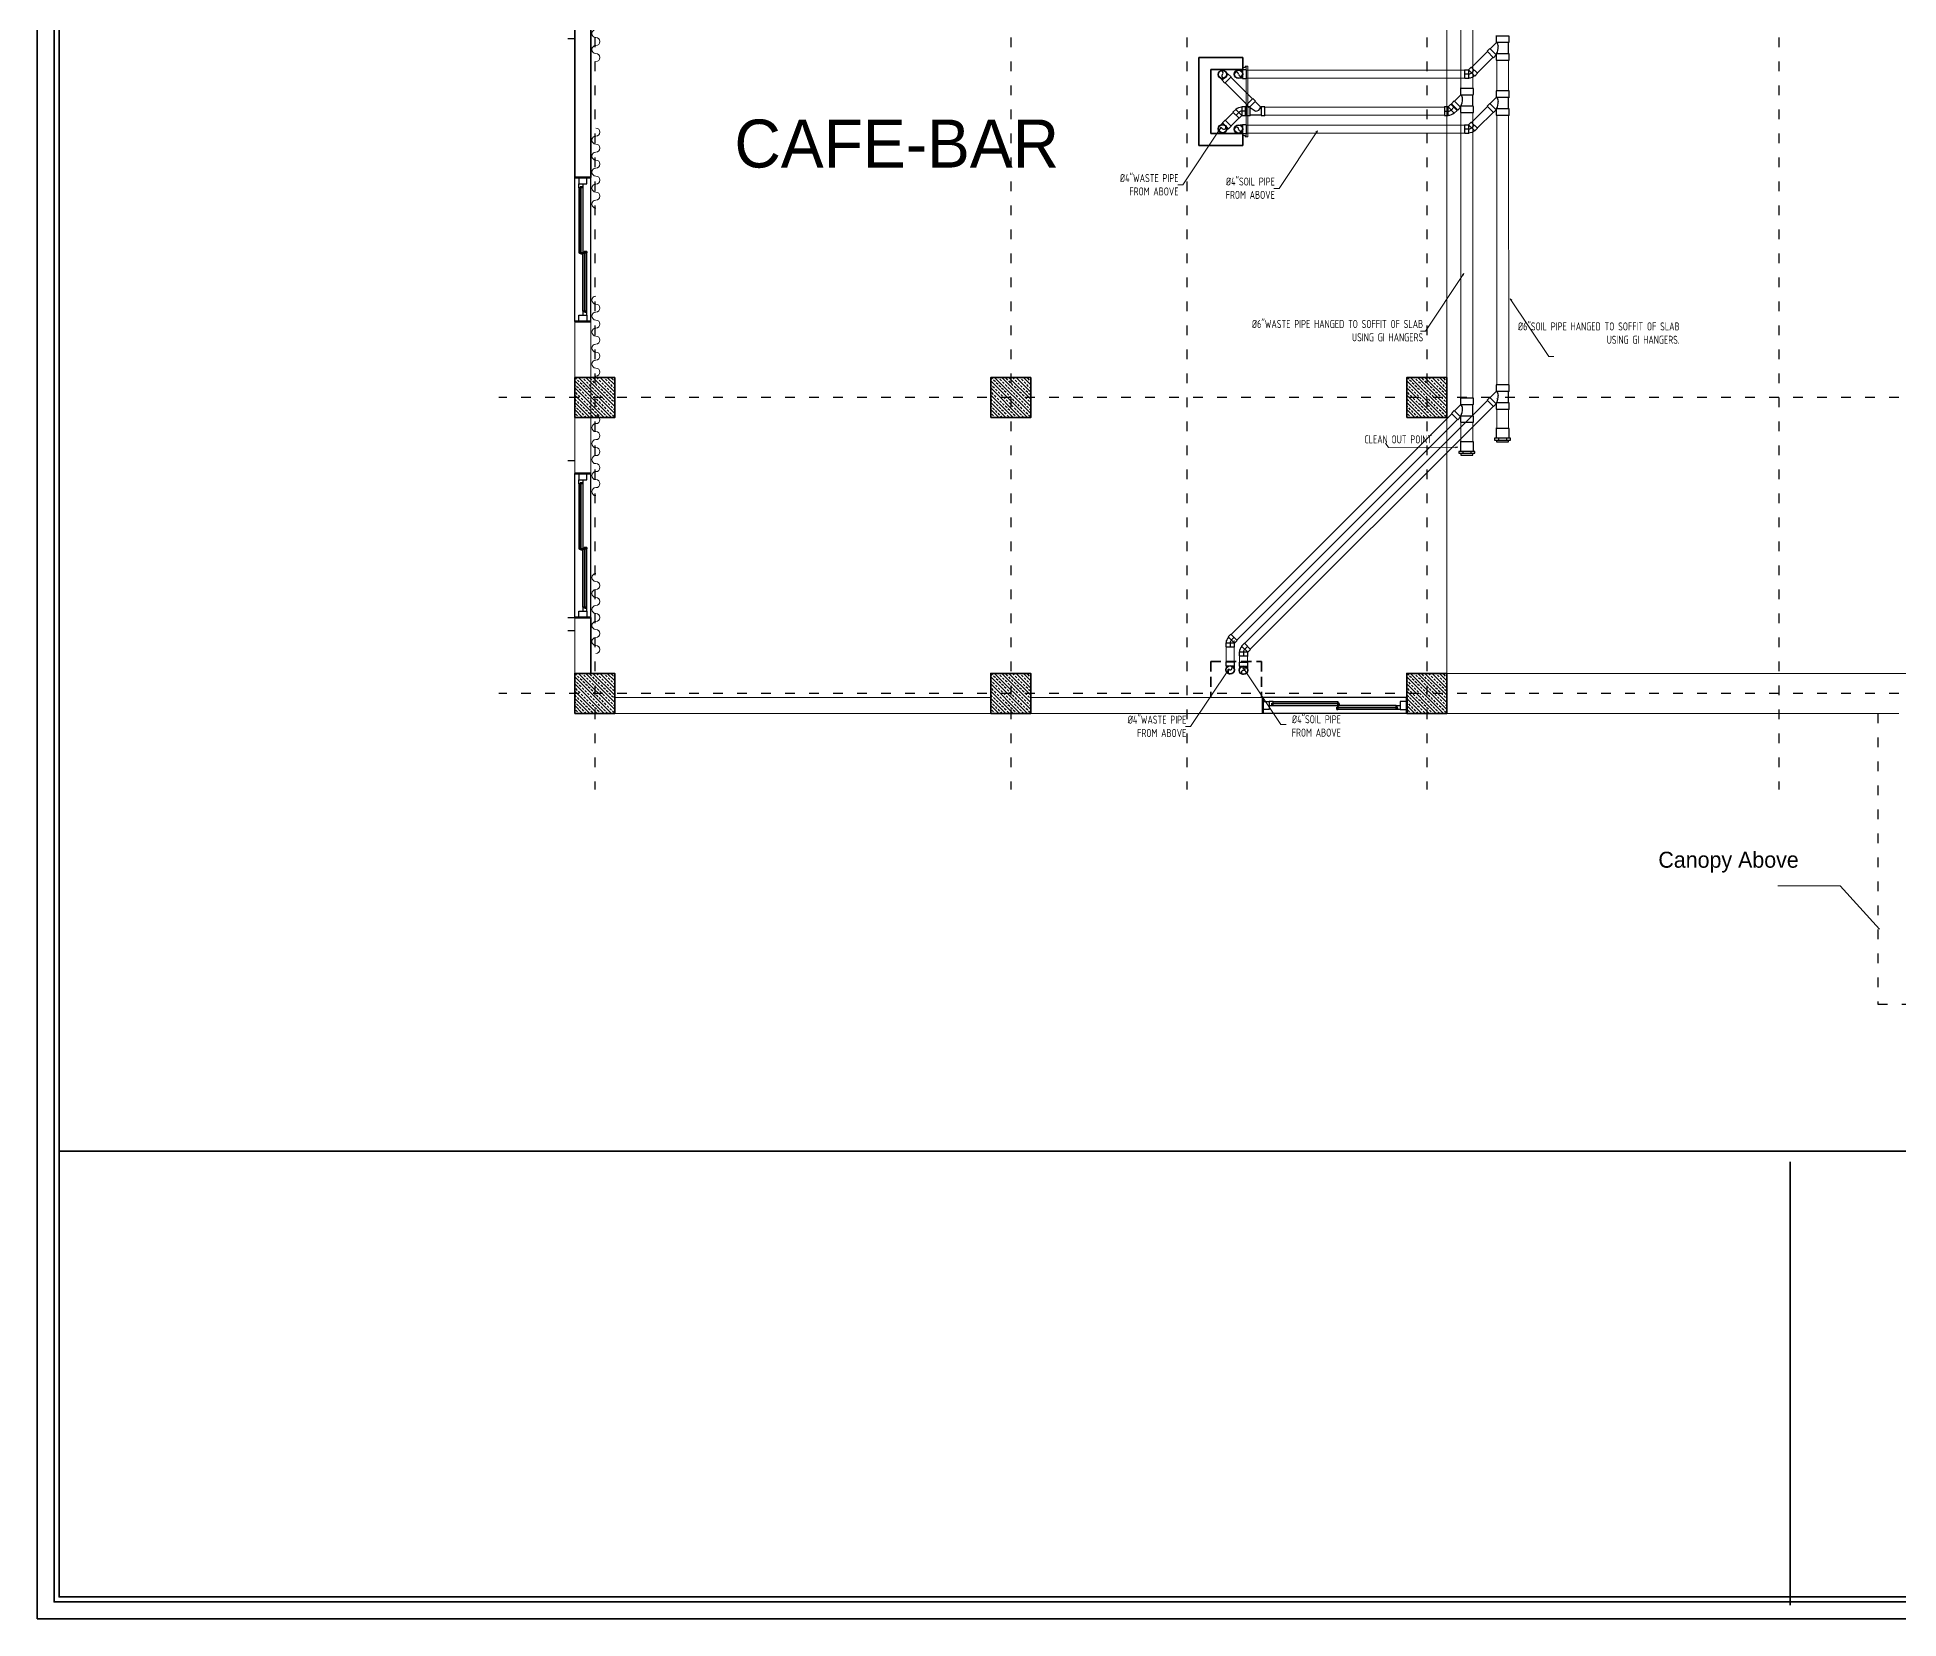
# Model space of a CAD drawing. Header units: millimetres. Extents: x 626118 to 667468, y 4481694 to 4492717.
# Drawn here: x 636654 to 638980, y 4487913 to 4489890 of the extents above; entities that cross this region are included whole.
import ezdxf

# ---------------------------------------------------------------- set-up
doc = ezdxf.new("R2010")
doc.units = ezdxf.units.MM
for name, pattern in [('ACAD_ISO03W100', [30, 12, -18]), ('CENTER2', [1.125, 0.75, -0.125, 0.125, -0.125]), ('DASHED', [19.05, 12.7, -6.35]), ('DUZ', [500, 500]), ('HIDDEN', [0.375, 0.25, -0.125])]:
    doc.linetypes.add(name, pattern=pattern)
doc.layers.get('0').update_dxf_attribs({"color": 1, "linetype": 'DUZ'})
for name, color, linetype in [('a-izdus', 2, 'HIDDEN'), ('AGAC', 116, 'Continuous'), ('DR-TEXT', 3, 'Continuous'), ('DR-WASTE PIPE', 5, 'CENTER2'), ('KOLTAR_F', 145, 'Continuous'), ('PEN', 161, 'Continuous'), ('PVC', 3, 'Continuous'), ('söve', 26, 'DUZ')]:
    doc.layers.add(name, color=color, linetype=linetype)
for name, color, linetype, lineweight in [('cam', 143, 'Continuous', 20), ('DUV', 220, 'Continuous', 50), ('DUVAR', 7, 'Continuous', 35), ('FE_PERDE', 205, 'Continuous', 15), ('gor25', 142, 'Continuous', 25), ('iç duvar', 7, 'Continuous', 50), ('KAPEN', 151, 'Continuous', 9), ('KOLON_F', 3, 'Continuous', 35)]:
    doc.layers.add(name, color=color, linetype=linetype, lineweight=lineweight)
doc.styles.add('din.shx', font='din.shx', dxfattribs={"width": 0.7})

# ---------------------------------------------------------------- blocks, each defined once
blk = doc.blocks.new('GEN_BLOCK00601')
at = {"linetype": 'Continuous', "ltscale": 50}
for centre, start, end in [((50, 50), 0, 180), ((150, 50), 180, 0), ((250, 50), 0, 180), ((350, 50), 180, 0), ((450, 50), 0, 180), ((550, 50), 180, 0), ((650, 50), 0, 180), ((750, 50), 180, 0), ((850, 50), 0, 180), ((950, 50), 180, 0)]:
    blk.add_arc(centre, 50, start, end, dxfattribs=at)
for tag in ['FLOOR', 'Sfb']:
    blk.add_attdef(tag, (0, 0), '', height=1)
blk = doc.blocks.new('A$C9070866a')
at = {"layer": 'iç duvar', "color": 1, "linetype": 'Continuous', "lineweight": 5}
for p, q in [((54.5, 72.2, 0), (6.4, 0)), ((54.5, 72.2, 0), (52.5, 70.3)), ((54.5, 72.2, 0), (53.4, 69.6)), ((6.4, 0), (0, 0))]:
    blk.add_line(p, q, dxfattribs=at)
blk = doc.blocks.new('PVC4')
for p, q in [((-55, 57), (-60, 57)), ((0, 57), (5, 57)), ((-55, -57), (-60, -57)), ((0, -57), (5, -57))]:
    blk.add_line(p, q)
blk.add_lwpolyline([(0, -62), (0, 62), (-55, 62), (-55, -62)], close=True)
blk = doc.blocks.new('P904A')
for p, q in [((-57, -57), (-57, -24)), ((57, -57), (57, -24))]:
    blk.add_line(p, q)
blk.add_circle((0, 0), 62)
at = {"color": 9}
blk.add_circle((0, 0), 57, dxfattribs=at)
for centre, start, end in [((0, -28), 90, 270), ((0, 28), 270, 90)]:
    blk.add_arc(centre, 28.5, start, end, dxfattribs=at)
at = {"rotation": 270}
blk.add_blockref('PVC4', (0, -112), dxfattribs=at)
blk = doc.blocks.new('PVC6')
for p, q in [((-86.5, 82.5), (-93, 82.5)), ((0, 82.5), (6.5, 82.5)), ((-86.5, -82.5), (-93, -82.5)), ((0, -82.5), (6.5, -82.5))]:
    blk.add_line(p, q)
blk.add_lwpolyline([(0, -89), (0, 89), (-81.5, 89, 0.4142136), (-86.5, 84), (-86.5, -84, 0.4142136), (-81.5, -89)], format="xyb", close=True)
blk = doc.blocks.new('PY64')
for p, q in [((-82, 162), (-82, 2)), ((79, -1), (171, 91))]:
    blk.add_line(p, q)
at = {"color": 9}
for centre, radius, start, end in [((298, 60), 238, 154.7041, 180), ((142, 60), 82.9, 180, 223.6032)]:
    blk.add_arc(centre, radius, start, end, dxfattribs=at)
for name, p, rotation in [('PVC6', (0, 248), 90), ('PVC6', (0, -84), 270), ('PVC4', (170, 170), 44.9999999999999)]:
    blk.add_blockref(name, p, dxfattribs=dict(rotation=rotation))
blk = doc.blocks.new('P454')
at = {"color": 8}
blk.add_lwpolyline([(57, 57), (18, 18, 0.198912), (0, -25), (0, -80)], format="xyb", dxfattribs=at)
blk.add_arc((60, -25), 117, 135, 180)
for p, rotation in [((57, 57), 45), ((0, -80), 270)]:
    blk.add_blockref('PVC4', p, dxfattribs=dict(rotation=rotation))
blk = doc.blocks.new('PY4')
for p, q in [((-57, -27), (-57, 129)), ((0, 57), (51, 129)), ((57, -24), (139, 58))]:
    blk.add_line(p, q)
blk.add_arc((86, 57), 85.5, 180, 250.5288)
for p, rotation in [((0, 184), 90), ((137, 137), 45), ((0, -82), 270)]:
    blk.add_blockref('PVC4', p, dxfattribs=dict(rotation=rotation))
blk = doc.blocks.new('PFS4-M')
at = {"color": 9}
for p, q in [((34, 38), (16, 38)), ((34, -38), (16, -38))]:
    blk.add_line(p, q, dxfattribs=at)
for p, q in [((127, 62), (34, 62)), ((127, -62), (127, 62)), ((127, 57), (132, 57)), ((34, -62), (127, -62)), ((127, -57), (132, -57))]:
    blk.add_line(p, q)
blk.add_lwpolyline([(16, 57), (0, 57), (0, -57), (16, -57)])
blk.add_lwpolyline([(34, -76), (34, 76), (16, 76), (16, -76)], close=True)

msp = doc.modelspace()

# ---------------------------------------------------------------- hatches: boundary and pattern name
at = {"layer": 'KOLTAR_F'}
h = msp.add_hatch(dxfattribs=at)
h.set_pattern_fill('ANSI33', color=256, angle=90, style=0)
h.set_pattern_definition([(135, (5141737.9514, 3828830.847), (-4.4901280605, -4.4901280605), []), (135, (5141737.9514, 3828835.337), (-4.4901280605, -4.4901280605), [3.175, -1.5875])])
h.paths.add_polyline_path([(637325.48, 4489414.33), (637325.48, 4489464.33), (637375.48, 4489464.33), (637375.48, 4489414.33)])
h = msp.add_hatch(dxfattribs=at)
h.set_pattern_fill('ANSI33', color=256, angle=90, style=0)
h.set_pattern_definition([(135, (5142257.9514, 3828830.847), (-4.4901280605, -4.4901280605), []), (135, (5142257.9514, 3828835.337), (-4.4901280605, -4.4901280605), [3.175, -1.5875])])
h.paths.add_polyline_path([(637845.48, 4489414.33), (637845.48, 4489464.33), (637895.48, 4489464.33), (637895.48, 4489414.33)])
h = msp.add_hatch(dxfattribs=at)
h.set_pattern_fill('ANSI33', color=256, angle=90, style=0)
h.set_pattern_definition([(135, (5142777.9514, 3828830.847), (-4.4901280605, -4.4901280605), []), (135, (5142777.9514, 3828835.337), (-4.4901280605, -4.4901280605), [3.175, -1.5875])])
h.paths.add_polyline_path([(638365.48, 4489414.33), (638365.48, 4489464.33), (638415.48, 4489464.33), (638415.48, 4489414.33)])
h = msp.add_hatch(dxfattribs=at)
h.set_pattern_fill('ANSI33', color=256, angle=90, style=0)
h.set_pattern_definition([(135, (5141737.9514, 3828460.847), (-4.4901280605, -4.4901280605), []), (135, (5141737.9514, 3828465.337), (-4.4901280605, -4.4901280605), [3.175, -1.5875])])
h.paths.add_polyline_path([(637325.48, 4489044.33), (637325.48, 4489094.33), (637375.48, 4489094.33), (637375.48, 4489044.33)])
h = msp.add_hatch(dxfattribs=at)
h.set_pattern_fill('ANSI33', color=256, angle=90, style=0)
h.set_pattern_definition([(135, (5142257.9514, 3828460.847), (-4.4901280605, -4.4901280605), []), (135, (5142257.9514, 3828465.337), (-4.4901280605, -4.4901280605), [3.175, -1.5875])])
h.paths.add_polyline_path([(637845.48, 4489044.33), (637845.48, 4489094.33), (637895.48, 4489094.33), (637895.48, 4489044.33)])
h = msp.add_hatch(dxfattribs=at)
h.set_pattern_fill('ANSI33', color=256, angle=90, style=0)
h.set_pattern_definition([(135, (5142777.9514, 3828460.847), (-4.4901280605, -4.4901280605), []), (135, (5142777.9514, 3828465.337), (-4.4901280605, -4.4901280605), [3.175, -1.5875])])
h.paths.add_polyline_path([(638365.48, 4489044.33), (638365.48, 4489094.33), (638415.48, 4489094.33), (638415.48, 4489044.33)])

# ---------------------------------------------------------------- linework, layer by layer
at = {"color": 232, "linetype": 'ACAD_ISO03W100'}
for p, q in [((637350.48, 4492079.33), (637350.48, 4488949.33)), ((637870.48, 4492079.33), (637870.48, 4488949.33)), ((638090.48, 4492079.33), (638090.48, 4488949.33)), ((638390.48, 4492079.33), (638390.48, 4488949.33)), ((638830.48, 4492079.33), (638830.48, 4488949.33)), ((641170.48, 4489439.33), (637230.48, 4489439.33)), ((641170.48, 4489069.33), (637230.48, 4489069.33)), ((638954.28, 4489044.33), (638954.28, 4488680.88)), ((638954.28, 4488680.88), (639449.86, 4488680.88))]:
    msp.add_line(p, q, dxfattribs=at)
at = {"layer": 'a-izdus', "color": 252, "linetype": 'Continuous', "lineweight": 5, "true_color": 0x939598}
for p, q in [((638907.29, 4488828.96), (638829.31, 4488828.96)), ((638956.57, 4488774.8), (638907.29, 4488828.96))]:
    msp.add_line(p, q, dxfattribs=at)
at = {"layer": 'AGAC'}
for p, q in [((637325.48, 4489534.33), (637325.48, 4489714.33)), ((637345.48, 4489534.33), (637345.48, 4489714.33)), ((637325.48, 4489164.33), (637325.48, 4489344.33)), ((637345.48, 4489164.33), (637345.48, 4489344.33)), ((638365.48, 4489064.33), (638185.48, 4489064.33)), ((638365.48, 4489044.33), (638185.48, 4489044.33))]:
    msp.add_line(p, q, dxfattribs=at)
at = {"layer": 'cam'}
for p, q in [((637332.48, 4489702.83), (637332.48, 4489618.83)), ((637332.98, 4489702.83), (637332.98, 4489618.83)), ((637333.48, 4489702.83), (637333.48, 4489618.83)), ((637337.48, 4489545.83), (637337.48, 4489621.83)), ((637337.98, 4489545.83), (637337.98, 4489621.83)), ((637338.48, 4489545.83), (637338.48, 4489621.83)), ((637332.48, 4489332.83), (637332.48, 4489248.83)), ((637332.98, 4489332.83), (637332.98, 4489248.83)), ((637333.48, 4489332.83), (637333.48, 4489248.83)), ((637337.48, 4489175.83), (637337.48, 4489251.83)), ((637337.98, 4489175.83), (637337.98, 4489251.83)), ((637338.48, 4489175.83), (637338.48, 4489251.83)), ((638196.98, 4489057.33), (638280.98, 4489057.33)), ((638196.98, 4489056.83), (638280.98, 4489056.83)), ((638196.98, 4489056.33), (638280.98, 4489056.33)), ((638353.98, 4489052.33), (638277.98, 4489052.33)), ((638353.98, 4489051.83), (638277.98, 4489051.83)), ((638353.98, 4489051.33), (638277.98, 4489051.33))]:
    msp.add_line(p, q, dxfattribs=at)
at = {"layer": 'DR-WASTE PIPE', "linetype": 'Continuous', "lineweight": 18, "ltscale": 12}
for p, q in [((638433.18, 4489825.66), (638433.18, 4490535.72)), ((638448.18, 4489825.66), (638448.18, 4490535.72)), ((638172.29, 4489813.03), (638145.86, 4489839.46)), ((638138.79, 4489832.42), (638165.23, 4489805.97)), ((638139.02, 4489786.12), (638148.59, 4489795.76)), ((638188.48, 4489792.19), (638412.57, 4489792.19)), ((638188.7, 4489802.17), (638412.57, 4489802.17)), ((638433.18, 4489439.11), (638433.18, 4489795.48)), ((638448.18, 4489439.11), (638448.18, 4489795.48)), ((638146.1, 4489779.09), (638155.48, 4489788.54)), ((638421.86, 4489418.86), (638146.06, 4489143.08)), ((638428.92, 4489411.8), (638153.44, 4489136.33)), ((638139.65, 4489109.06), (638139.65, 4489135.61)), ((638149.62, 4489109.06), (638149.64, 4489135.61))]:
    msp.add_line(p, q, dxfattribs=at)
at = {"layer": 'DR-WASTE PIPE', "color": 6, "ltscale": 12}
for p, q in [((638477.9, 4489883.43, 0), (638477.9, 4489883.32, 0)), ((638477.9, 4489868.95, 0), (638477.9, 4489868.9, 0)), ((638478.31, 4489437.52, 0), (638478.21, 4489437.42, 0))]:
    msp.add_line(p, q, dxfattribs=at)
at = {"layer": 'DR-WASTE PIPE', "color": 6, "linetype": 'Continuous', "lineweight": 18, "ltscale": 12}
for p, q in [((638446.71, 4489852.27), (638465.97, 4489871.5, 0)), ((638453.77, 4489845.2), (638473.3, 4489864.17, 0)), ((638477.9, 4489861.04, 0), (638477.9, 4489822.58, 0)), ((638492.8, 4489822.58, -0.01), (638492.79, 4489861.04, -0.01)), ((638165.52, 4489848.46), (638437.53, 4489848.46)), ((638165.52, 4489838.49), (638437.53, 4489838.47)), ((638446.73, 4489783.63), (638465.99, 4489802.86, 0)), ((638453.8, 4489776.57), (638473.32, 4489795.54, 0)), ((638477.9, 4489792.41, 0), (638477.9, 4489455.7, 0)), ((638492.9, 4489455.7, 0), (638492.81, 4489792.41, -0.01)), ((638165.54, 4489779.83), (638437.55, 4489779.83)), ((638165.54, 4489769.86), (638437.55, 4489769.84)), ((638466.57, 4489435.46, 0), (638162.81, 4489131.72, 0)), ((638473.38, 4489428.14, 0), (638170.18, 4489124.96, 0)), ((638477.9, 4489424.35, 0), (638477.9, 4489401.38, 0)), ((638492.82, 4489401.38, -0.01), (638492.81, 4489424.35, -0.01)), ((638433.27, 4489407.75, 0), (638433.27, 4489384.79, 0)), ((638448.19, 4489384.79, 0), (638448.18, 4489407.75))]:
    msp.add_line(p, q, dxfattribs=at)
at = {"layer": 'DUV'}
for p, q in [((637345.48, 4489714.33), (637325.48, 4489714.33)), ((637345.48, 4489714.33), (637325.48, 4489714.33)), ((637345.48, 4489714.33), (637325.48, 4489714.33)), ((637345.48, 4489534.33), (637325.48, 4489534.33)), ((637345.48, 4489534.33), (637325.48, 4489534.33)), ((637345.48, 4489534.33), (637325.48, 4489534.33)), ((637345.48, 4489344.33), (637325.48, 4489344.33)), ((637345.48, 4489164.33), (637325.48, 4489164.33)), ((638185.48, 4489044.33), (638185.48, 4489064.33)), ((638365.48, 4489044.33), (638365.48, 4489064.33))]:
    msp.add_line(p, q, dxfattribs=at)
at = {"layer": 'DUVAR'}
for p, q in [((637325.48, 4489714.33), (637325.48, 4489904.33)), ((637345.48, 4489714.33), (637345.48, 4489904.33)), ((638105.48, 4489754.33), (638105.48, 4489864.33)), ((638105.48, 4489864.33), (638160.48, 4489864.33)), ((638160.48, 4489849.33), (638160.48, 4489864.33)), ((638120.48, 4489849.33), (638120.48, 4489769.33)), ((638120.48, 4489849.33), (638160.48, 4489849.33)), ((638120.48, 4489769.33), (638160.48, 4489769.33)), ((638160.48, 4489768.08), (638160.48, 4489754.33)), ((638105.48, 4489754.33), (638160.48, 4489754.33)), ((637345.48, 4489714.33), (637325.48, 4489714.33)), ((637345.48, 4489534.33), (637325.48, 4489534.33)), ((637345.48, 4489344.33), (637325.48, 4489344.33)), ((637345.48, 4489164.33), (637325.48, 4489164.33)), ((637345.48, 4489164.33), (637345.48, 4489094.33)), ((638185.48, 4489044.33), (638185.48, 4489064.33)), ((638365.48, 4489044.33), (638365.48, 4489064.33)), ((643826.42, 4488497.22), (636681.02, 4488497.22)), ((638844.75, 4488484.07), (638844.75, 4487929.57))]:
    msp.add_line(p, q, dxfattribs=at)
at = {"layer": 'DUVAR', "linetype": 'DASHED'}
for p, q in [((638120.48, 4489109.33), (638120.48, 4489064.33)), ((638120.48, 4489109.33), (638184.06, 4489109.33)), ((638184.06, 4489109.33), (638184.06, 4489064.33))]:
    msp.add_line(p, q, dxfattribs=at)
at = {"layer": 'DUVAR'}
for points in [[(636653.72, 4492712.69), (643853.72, 4492712.69), (643853.72, 4487912.69), (636653.72, 4487912.69)], [(636674.72, 4492691.69), (643832.72, 4492691.69), (643832.72, 4487933.69), (636674.72, 4487933.69)], [(636681.02, 4492685.39), (643826.42, 4492685.39), (643826.42, 4487939.99), (636681.02, 4487939.99)]]:
    msp.add_lwpolyline(points, close=True, dxfattribs=at)
at = {"layer": 'gor25'}
for p, q in [((637330.48, 4489701.33), (637330.48, 4489620.33)), ((637335.48, 4489701.33), (637335.48, 4489620.33)), ((637335.48, 4489547.33), (637335.48, 4489620.33)), ((637340.48, 4489547.33), (637340.48, 4489620.33)), ((637330.48, 4489331.33), (637330.48, 4489250.33)), ((637335.48, 4489331.33), (637335.48, 4489250.33)), ((637335.48, 4489177.33), (637335.48, 4489250.33)), ((637340.48, 4489177.33), (637340.48, 4489250.33)), ((638198.48, 4489059.33), (638279.48, 4489059.33)), ((638198.48, 4489054.33), (638279.48, 4489054.33)), ((638352.48, 4489054.33), (638279.48, 4489054.33)), ((638352.48, 4489049.33), (638279.48, 4489049.33))]:
    msp.add_line(p, q, dxfattribs=at)
at = {"layer": 'iç duvar', "color": 7, "lineweight": 18}
for p, q in [((637325.48, 4489344.33), (637325.48, 4489534.33)), ((637345.48, 4489344.33), (637345.48, 4489534.33)), ((637325.48, 4489164.33), (637325.48, 4489094.33)), ((637375.48, 4489064.33), (637845.48, 4489064.33)), ((637895.48, 4489064.33), (638185.48, 4489064.33)), ((637375.48, 4489044.33), (637845.48, 4489044.33)), ((637895.48, 4489044.33), (638160.48, 4489044.33)), ((638160.48, 4489044.33), (638185.48, 4489044.33)), ((638415.48, 4489044.33), (638980.48, 4489044.33))]:
    msp.add_line(p, q, dxfattribs=at)
at = {"layer": 'iç duvar', "color": 1, "linetype": 'Continuous', "lineweight": 5}
for p, q in [((638156.39, 4489108.57), (638156.39, 4489120.22)), ((638166.36, 4489108.57), (638166.36, 4489120.22))]:
    msp.add_line(p, q, dxfattribs=at)
at = {"layer": 'iç duvar', "color": 7, "linetype": 'Continuous', "lineweight": 5}
msp.add_lwpolyline([(639000.48, 4489094.33), (638415.48, 4489094.33), (638415.48, 4490154.33), (639985.48, 4490154.33), (639985.48, 4489094.33), (639400.48, 4489094.33)], dxfattribs=at)
at = {"layer": 'KAPEN'}
for points in [[(638164.98, 4489849.33), (638164.98, 4489853.33), (638163.48, 4489853.33), (638163.48, 4489851.83), (638160.48, 4489851.83), (638160.48, 4489849.33), (638164.98, 4489849.33)], [(638164.98, 4489849.33), (638164.98, 4489853.33), (638163.48, 4489853.33), (638163.48, 4489851.83), (638160.48, 4489851.83), (638160.48, 4489849.33), (638164.98, 4489849.33)], [(638164.98, 4489769.33), (638164.98, 4489765.33), (638163.48, 4489765.33), (638163.48, 4489766.83), (638160.48, 4489766.83), (638160.48, 4489769.33), (638164.98, 4489769.33)]]:
    msp.add_lwpolyline(points, close=True, dxfattribs=at)
for points in [[(638164.98, 4489809.33), (638164.98, 4489853.33), (638166.98, 4489853.33), (638166.98, 4489809.33)], [(638164.98, 4489809.33), (638164.98, 4489765.33), (638166.98, 4489765.33), (638166.98, 4489809.33)]]:
    msp.add_lwpolyline(points, dxfattribs=at)
at = {"layer": 'KOLON_F'}
for points in [[(637325.48, 4489414.33), (637325.48, 4489464.33), (637375.48, 4489464.33), (637375.48, 4489414.33)], [(637325.48, 4489414.33), (637325.48, 4489464.33), (637375.48, 4489464.33), (637375.48, 4489414.33)], [(637845.48, 4489414.33), (637845.48, 4489464.33), (637895.48, 4489464.33), (637895.48, 4489414.33)], [(637845.48, 4489414.33), (637845.48, 4489464.33), (637895.48, 4489464.33), (637895.48, 4489414.33)], [(638365.48, 4489414.33), (638365.48, 4489464.33), (638415.48, 4489464.33), (638415.48, 4489414.33)], [(637325.48, 4489044.33), (637325.48, 4489094.33), (637375.48, 4489094.33), (637375.48, 4489044.33)], [(637845.48, 4489044.33), (637845.48, 4489094.33), (637895.48, 4489094.33), (637895.48, 4489044.33)], [(638365.48, 4489044.33), (638365.48, 4489094.33), (638415.48, 4489094.33), (638415.48, 4489044.33)]]:
    msp.add_lwpolyline(points, close=True, dxfattribs=at)
at = {"layer": 'PEN'}
for points in [[(637330.48, 4489706.33), (637330.48, 4489706.33), (637340.48, 4489706.33), (637340.48, 4489714.33), (637340.48, 4489714.33), (637330.48, 4489714.33), (637330.48, 4489714.33), (637330.48, 4489714.33), (637330.48, 4489706.33)], [(637330.48, 4489706.33), (637330.48, 4489706.33), (637335.48, 4489706.33), (637335.48, 4489702.83), (637333.48, 4489702.83), (637332.48, 4489702.83), (637332.48, 4489701.33), (637330.48, 4489701.33), (637330.48, 4489706.33)], [(637335.48, 4489702.83), (637335.48, 4489701.33), (637333.48, 4489701.33), (637333.48, 4489702.83)], [(637330.48, 4489620.33), (637330.48, 4489620.33), (637335.48, 4489620.33), (637335.48, 4489618.83), (637333.48, 4489618.83), (637332.48, 4489618.83), (637332.48, 4489620.33), (637330.48, 4489620.33), (637330.48, 4489620.33)], [(637335.48, 4489618.83), (637335.48, 4489620.33), (637333.48, 4489620.33), (637333.48, 4489618.83)], [(637335.48, 4489620.33), (637335.48, 4489620.33), (637340.48, 4489620.33), (637340.48, 4489621.83), (637338.48, 4489621.83), (637337.48, 4489621.83), (637337.48, 4489620.33), (637335.48, 4489620.33), (637335.48, 4489620.33)], [(637340.48, 4489621.83), (637340.48, 4489620.33), (637338.48, 4489620.33), (637338.48, 4489621.83)], [(637330.48, 4489542.33), (637330.48, 4489542.33), (637340.48, 4489542.33), (637340.48, 4489534.33), (637340.48, 4489534.33), (637330.48, 4489534.33), (637330.48, 4489534.33), (637330.48, 4489534.33), (637330.48, 4489542.33)], [(637335.48, 4489542.33), (637335.48, 4489542.33), (637340.48, 4489542.33), (637340.48, 4489545.83), (637338.48, 4489545.83), (637337.48, 4489545.83), (637337.48, 4489547.33), (637335.48, 4489547.33), (637335.48, 4489542.33)], [(637340.48, 4489545.83), (637340.48, 4489547.33), (637338.48, 4489547.33), (637338.48, 4489545.83)], [(637330.48, 4489336.33), (637330.48, 4489336.33), (637340.48, 4489336.33), (637340.48, 4489344.33), (637340.48, 4489344.33), (637330.48, 4489344.33), (637330.48, 4489344.33), (637330.48, 4489344.33), (637330.48, 4489336.33)], [(637330.48, 4489336.33), (637330.48, 4489336.33), (637335.48, 4489336.33), (637335.48, 4489332.83), (637333.48, 4489332.83), (637332.48, 4489332.83), (637332.48, 4489331.33), (637330.48, 4489331.33), (637330.48, 4489336.33)], [(637335.48, 4489332.83), (637335.48, 4489331.33), (637333.48, 4489331.33), (637333.48, 4489332.83)], [(637330.48, 4489250.33), (637330.48, 4489250.33), (637335.48, 4489250.33), (637335.48, 4489248.83), (637333.48, 4489248.83), (637332.48, 4489248.83), (637332.48, 4489250.33), (637330.48, 4489250.33), (637330.48, 4489250.33)], [(637335.48, 4489248.83), (637335.48, 4489250.33), (637333.48, 4489250.33), (637333.48, 4489248.83)], [(637335.48, 4489250.33), (637335.48, 4489250.33), (637340.48, 4489250.33), (637340.48, 4489251.83), (637338.48, 4489251.83), (637337.48, 4489251.83), (637337.48, 4489250.33), (637335.48, 4489250.33), (637335.48, 4489250.33)], [(637340.48, 4489251.83), (637340.48, 4489250.33), (637338.48, 4489250.33), (637338.48, 4489251.83)], [(637330.48, 4489172.33), (637330.48, 4489172.33), (637340.48, 4489172.33), (637340.48, 4489164.33), (637340.48, 4489164.33), (637330.48, 4489164.33), (637330.48, 4489164.33), (637330.48, 4489164.33), (637330.48, 4489172.33)], [(637335.48, 4489172.33), (637335.48, 4489172.33), (637340.48, 4489172.33), (637340.48, 4489175.83), (637338.48, 4489175.83), (637337.48, 4489175.83), (637337.48, 4489177.33), (637335.48, 4489177.33), (637335.48, 4489172.33)], [(637340.48, 4489175.83), (637340.48, 4489177.33), (637338.48, 4489177.33), (637338.48, 4489175.83)], [(638193.48, 4489059.33), (638193.48, 4489059.33), (638193.48, 4489049.33), (638185.48, 4489049.33), (638185.48, 4489049.33), (638185.48, 4489059.33), (638185.48, 4489059.33), (638185.48, 4489059.33), (638193.48, 4489059.33)], [(638193.48, 4489059.33), (638193.48, 4489059.33), (638193.48, 4489054.33), (638196.98, 4489054.33), (638196.98, 4489056.33), (638196.98, 4489057.33), (638198.48, 4489057.33), (638198.48, 4489059.33), (638193.48, 4489059.33)], [(638196.98, 4489054.33), (638198.48, 4489054.33), (638198.48, 4489056.33), (638196.98, 4489056.33)], [(638279.48, 4489054.33), (638279.48, 4489054.33), (638279.48, 4489049.33), (638277.98, 4489049.33), (638277.98, 4489051.33), (638277.98, 4489052.33), (638279.48, 4489052.33), (638279.48, 4489054.33), (638279.48, 4489054.33)], [(638277.98, 4489049.33), (638279.48, 4489049.33), (638279.48, 4489051.33), (638277.98, 4489051.33)], [(638279.48, 4489059.33), (638279.48, 4489059.33), (638279.48, 4489054.33), (638280.98, 4489054.33), (638280.98, 4489056.33), (638280.98, 4489057.33), (638279.48, 4489057.33), (638279.48, 4489059.33), (638279.48, 4489059.33)], [(638280.98, 4489054.33), (638279.48, 4489054.33), (638279.48, 4489056.33), (638280.98, 4489056.33)], [(638357.48, 4489054.33), (638357.48, 4489054.33), (638357.48, 4489049.33), (638353.98, 4489049.33), (638353.98, 4489051.33), (638353.98, 4489052.33), (638352.48, 4489052.33), (638352.48, 4489054.33), (638357.48, 4489054.33)], [(638353.98, 4489049.33), (638352.48, 4489049.33), (638352.48, 4489051.33), (638353.98, 4489051.33)], [(638357.48, 4489059.33), (638357.48, 4489059.33), (638357.48, 4489049.33), (638365.48, 4489049.33), (638365.48, 4489049.33), (638365.48, 4489059.33), (638365.48, 4489059.33), (638365.48, 4489059.33), (638357.48, 4489059.33)]]:
    msp.add_lwpolyline(points, close=True, dxfattribs=at)
at = {"layer": 'söve'}
for p, q in [((637316.9, 4489888.19), (637325.48, 4489888.19)), ((637317.11, 4489360.46), (637325.48, 4489360.46)), ((637316.9, 4489164.33), (637325.48, 4489164.33)), ((637316.9, 4489148.19), (637325.48, 4489148.19))]:
    msp.add_line(p, q, dxfattribs=at)

# ---------------------------------------------------------------- block references
at = {"layer": 'FE_PERDE', "yscale": 0.10000020265579, "zscale": 0.10000020265579, "rotation": 270}
for p, xscale in [((637346.98, 4489859.33), -0.10000020265579), ((637346.98, 4489776.06), 0.10000020265579), ((637346.98, 4489119.33), -0.10000020265579)]:
    msp.add_blockref('GEN_BLOCK00601', p, dxfattribs=dict(at, xscale=xscale))
at = {"layer": 'FE_PERDE', "extrusion": (0, 0, -1), "yscale": 0.10000020265579, "zscale": -0.10000020265579, "rotation": 90}
for p, xscale in [((-637346.98, 4489466.1), 0.10000020265579), ((-637346.98, 4489416.65), -0.10000020265579)]:
    msp.add_blockref('GEN_BLOCK00601', p, dxfattribs=dict(at, xscale=xscale))
at = {"layer": 'iç duvar', "color": 1, "linetype": 'Continuous', "lineweight": 5}
for p in [(638079.17, 4489704.99), (638199.55, 4489700.67), (638382.51, 4489522.3), (638088.93, 4489028)]:
    msp.add_blockref('A$C9070866a', p, dxfattribs=at)
at = {"layer": 'iç duvar', "color": 1, "linetype": 'Continuous', "lineweight": 5, "xscale": -1}
for p in [(638549.33, 4489490.61), (638214.59, 4489030.65)]:
    msp.add_blockref('A$C9070866a', p, dxfattribs=at)
at = {"layer": 'iç duvar', "color": 1, "linetype": 'Continuous', "lineweight": 5, "rotation": 303.7618142967605}
msp.add_blockref('A$C9070866a', (638339.09, 4489382.31), dxfattribs=at)
at = {"layer": 'PVC'}
for name, p, xscale, yscale, zscale, rotation in [('PY64', (638485.38, 4489883.58, 0), 0.090881797833463, 0.090881797833463, 0.090881797833463, 180), ('P904A', (638135.1, 4489843.19), 0.08748200112126518, 0.08748200112126518, 0.08748200112126518, 44.86565673690914), ('P904A', (638155.28, 4489843.47), 0.08748200112126518, 0.08748200112126518, 0.08748200112126518, 89.99999999999999), ('P454', (638444.97, 4489843.47), -0.08762939043845829, 0.08762939043845829, 0.08762939043845829, 270), ('PY4', (638181.08, 4489797.18), 0.08755647272676778, 0.08755647272676778, 0.08755647272676778, 90.00000000000001), ('PY64', (638440.72, 4489818.02, 0), 0.090881797833463, 0.090881797833463, 0.090881797833463, 180), ('PY64', (638485.4, 4489814.94, 0), 0.090881797833463, 0.090881797833463, 0.090881797833463, 180), ('P454', (638157.08, 4489797.18), 0.08762939043845827, 0.08762939043845827, 0.08762939043845827, 314.9999999892816), ('P454', (638419.58, 4489797.11, 0), 0.08762939043845833, 0.08762939043845833, 0.08762939043845833, 134.999999996123), ('P904A', (638135.35, 4489775.34), 0.08748200112126518, 0.08748200112126518, 0.08748200112126518, 135.2067882080548), ('P904A', (638155.31, 4489774.84), 0.08748200112126518, 0.08748200112126518, 0.08748200112126518, 89.99999999999999), ('P454', (638445, 4489774.83), -0.08762939043845829, 0.08762939043845829, 0.08762939043845829, 270), ('PY64', (638485.4, 4489447.48, 0), 0.090881797833463, 0.090881797833463, 0.090881797833463, 180), ('PY64', (638440.68, 4489430.88), 0.090881797833463, 0.090881797833463, 0.090881797833463, 180), ('PFS4-M', (638485.34, 4489384.06, -0.01), 0.1312584736363632, 0.1312584736363632, 0.1312584736363632, 90), ('PFS4-M', (638440.7, 4489367.46, 0), 0.1312584736363632, 0.1312584736363632, 0.1312584736363632, 90), ('P904A', (638144.63, 4489098.82), 0.08748200112126518, 0.08748200112126518, 0.08748200112126518, 180), ('P904A', (638161.38, 4489098.33), 0.08748200112126518, 0.08748200112126518, 0.08748200112126518, 180)]:
    msp.add_blockref(name, p, dxfattribs=dict(at, xscale=xscale, yscale=yscale, zscale=zscale, rotation=rotation))
at = {"layer": 'PVC', "xscale": 0.08762939043845829, "yscale": 0.08762939043845829, "zscale": 0.08762939043845829}
for p in [(638144.64, 4489134.59), (638161.38, 4489123.23)]:
    msp.add_blockref('P454', p, dxfattribs=at)

# ---------------------------------------------------------------- texts
at = {"attachment_point": 1}
for s, width, insert, char_height in [('{\\fCentury Gothic|b0|i0|c162|p34;\\C7;CAFE-BAR}', 402.7964, (637525.2, 4489786.79), 60), ('{\\fCentury Gothic|b0|i0|c0|p34;\\C7;Canopy Above}', 175.9451, (638680, 4488871.52), 20)]:
    msp.add_mtext_dynamic_manual_height_columns(s, width=width, gutter_width=12.5, heights=[0], dxfattribs=dict(at, insert=insert, char_height=char_height))
at = {"layer": 'DR-TEXT', "char_height": 10, "attachment_point": 9, "style": 'din.shx'}
for s, insert, width in [('%%C4"WASTE PIPE\\PFROM ABOVE ', (638080.27, 4489691.92, 0), 110.1758), ('%%C4"SOIL PIPE\\PFROM ABOVE ', (638200.66, 4489687.6, 0), 110.1758), ('%%C6"WASTE PIPE HANGED TO SOFFIT OF SLAB USING GI HANGERS ', (638385.99, 4489509.53, 0), 192.8363), ('%%C6"SOIL PIPE HANGED TO SOFFIT OF SLAB USING GI HANGERS.\\P ', (638706.57, 4489489.86, 0), 189.0034), ('CLEAN OUT POINT ', (638397.21, 4489381.99, 0), 110.1758), ('%%C4"WASTE PIPE\\PFROM ABOVE ', (638090.04, 4489014.93, 0), 110.1758), ('%%C4"SOIL PIPE\\PFROM ABOVE ', (638283.23, 4489015.39, 0), 110.1758)]:
    msp.add_mtext(s, dxfattribs=dict(at, insert=insert, width=width))

doc.saveas('drawing.dxf')
